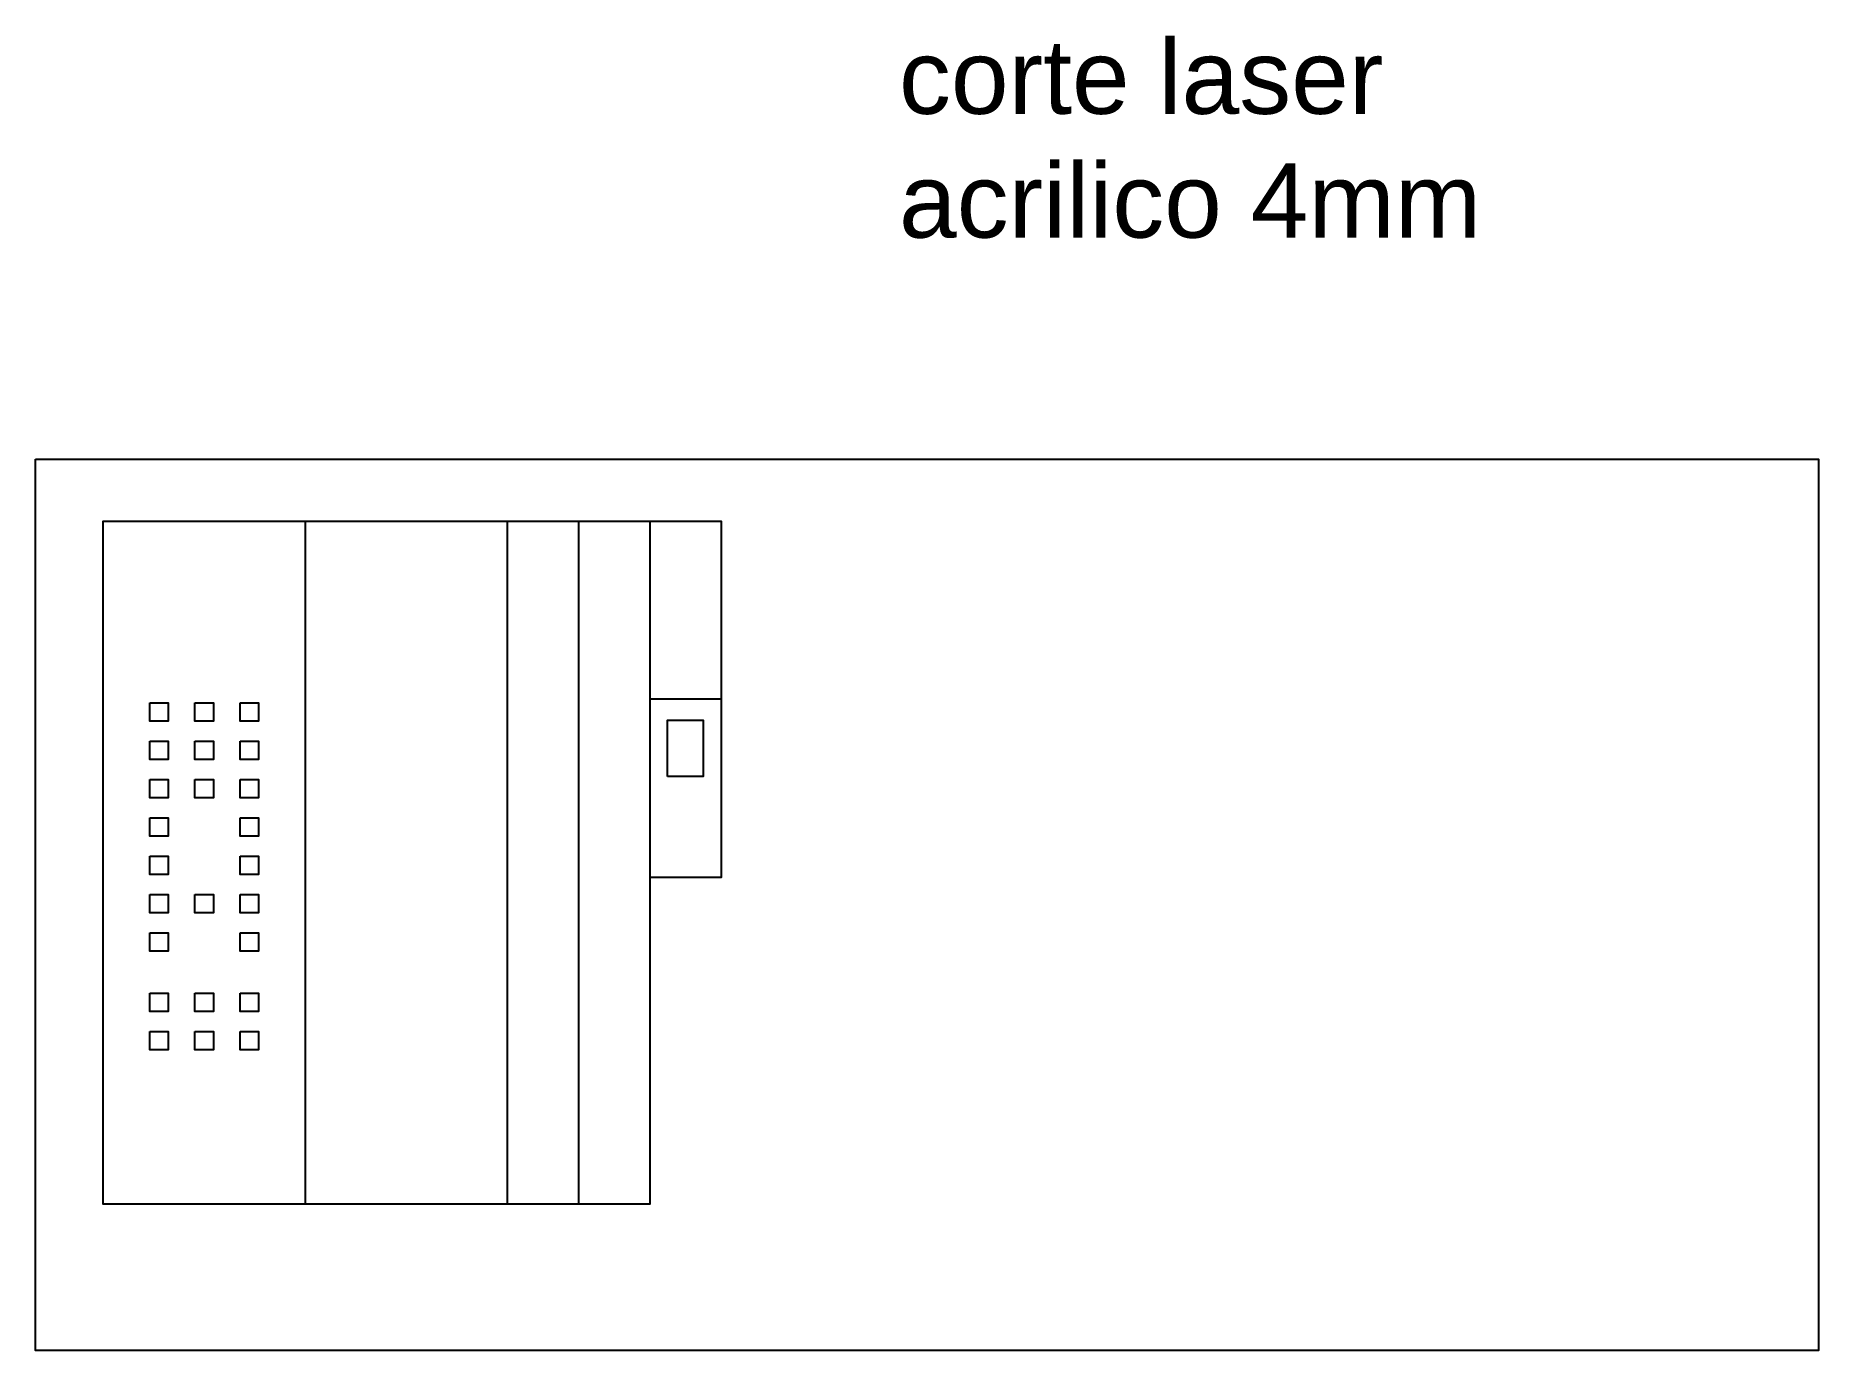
# Model space of a CAD drawing. Header units: centimetres. Extents: x -189 to 63, y -213 to 27.
# Drawn here: x 3.4 to 63.4, y -16.8 to 27.5 of the extents above.
import ezdxf

# ---------------------------------------------------------------- set-up
doc = ezdxf.new("R2010")
doc.units = ezdxf.units.CM
doc.styles.get("Standard").update_dxf_attribs({"font": 'arial.ttf'})

msp = doc.modelspace()

# ---------------------------------------------------------------- linework, layer by layer
for points in [[(3.392, 13.235), (63.392, 13.235), (63.392, -16.765), (3.392, -16.765)], [(7.233, 5.038), (7.853, 5.038), (7.853, 4.418), (7.233, 4.418)], [(8.753, 5.038), (9.373, 5.038), (9.373, 4.418), (8.753, 4.418)], [(10.273, 5.038), (10.893, 5.038), (10.893, 4.418), (10.273, 4.418)], [(24.663, 2.556), (24.663, 4.456), (25.863, 4.456), (25.863, 2.556)], [(7.233, 3.748), (7.853, 3.748), (7.853, 3.128), (7.233, 3.128)], [(8.753, 3.748), (9.373, 3.748), (9.373, 3.128), (8.753, 3.128)], [(10.273, 3.748), (10.893, 3.748), (10.893, 3.128), (10.273, 3.128)], [(7.233, 2.458), (7.853, 2.458), (7.853, 1.838), (7.233, 1.838)], [(8.753, 2.458), (9.373, 2.458), (9.373, 1.838), (8.753, 1.838)], [(10.273, 2.458), (10.893, 2.458), (10.893, 1.838), (10.273, 1.838)], [(7.233, 1.168), (7.853, 1.168), (7.853, 0.548), (7.233, 0.548)], [(10.273, 1.168), (10.893, 1.168), (10.893, 0.548), (10.273, 0.548)], [(7.233, -0.122), (7.853, -0.122), (7.853, -0.742), (7.233, -0.742)], [(10.273, -0.122), (10.893, -0.122), (10.893, -0.742), (10.273, -0.742)], [(7.233, -1.412), (7.853, -1.412), (7.853, -2.032), (7.233, -2.032)], [(8.753, -1.412), (9.373, -1.412), (9.373, -2.032), (8.753, -2.032)], [(10.273, -1.412), (10.893, -1.412), (10.893, -2.032), (10.273, -2.032)], [(7.233, -2.702), (7.853, -2.702), (7.853, -3.322), (7.233, -3.322)], [(10.273, -2.702), (10.893, -2.702), (10.893, -3.322), (10.273, -3.322)], [(7.233, -4.734), (7.853, -4.734), (7.853, -5.354), (7.233, -5.354)], [(8.753, -4.734), (9.373, -4.734), (9.373, -5.354), (8.753, -5.354)], [(10.273, -4.734), (10.893, -4.734), (10.893, -5.354), (10.273, -5.354)], [(7.233, -6.024), (7.853, -6.024), (7.853, -6.644), (7.233, -6.644)], [(8.753, -6.024), (9.373, -6.024), (9.373, -6.644), (8.753, -6.644)], [(10.273, -6.024), (10.893, -6.024), (10.893, -6.644), (10.273, -6.644)]]:
    msp.add_lwpolyline(points, close=True)
for points in [[(24.063, 11.156), (24.063, -11.844), (5.663, -11.844), (5.663, 11.156), (26.463, 11.156), (26.463, -0.844), (24.063, -0.844)], [(12.463, 11.156), (12.463, -11.844)], [(19.263, 11.156), (19.263, -11.844)], [(21.663, 11.156), (21.663, -11.844)], [(26.463, 5.156), (24.063, 5.156)]]:
    msp.add_lwpolyline(points)

# ---------------------------------------------------------------- texts
at = {"insert": (32.45, 27.367), "char_height": 2.5, "attachment_point": 1}
msp.add_mtext_dynamic_manual_height_columns('corte laser acrilico 4mm', width=20.31899, gutter_width=12.5, heights=[0], dxfattribs=at)

doc.saveas('drawing.dxf')
